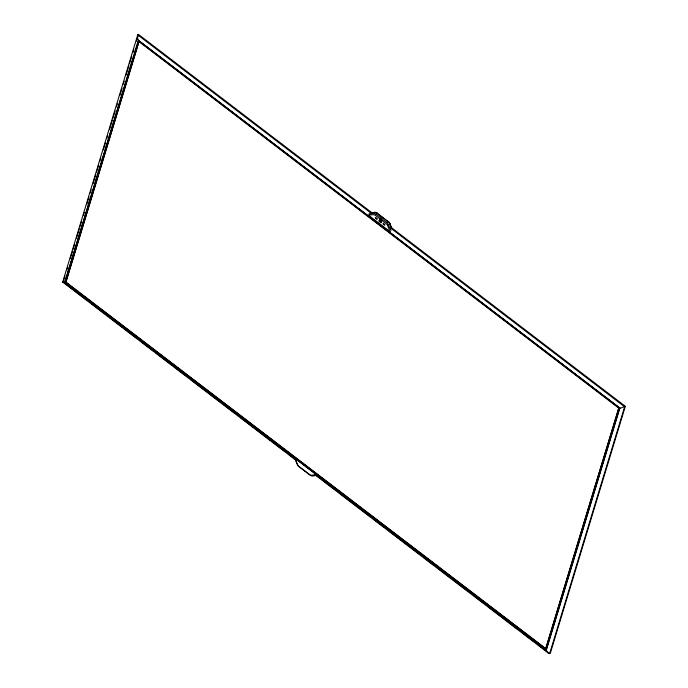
<?xml version="1.0" encoding="UTF-8"?>
<svg xmlns="http://www.w3.org/2000/svg" width="688" height="688" viewBox="0 0 688 688"><rect width="100%" height="100%" fill="white"/><g stroke="black" fill="none" stroke-linecap="round" stroke-linejoin="round"><path stroke-width="1.03" d="M64.767 282.372L138.649 40.902L138.34 40.231L64.767 282.372L546.315 650.194L619.888 408.044L138.34 40.231M545.687 648.801L618.779 408.07L545.687 648.801L65.85 282.286L138.967 41.615L65.85 282.286M379.75 220.1L379.836 221.115A1.144 0.731 54.7 0 0 380.653 221.742L381.29 221.51M380.137 220.513L380.842 221.123L380.025 220.504M381.247 221.441L381.023 220.513M296.58 460.762L62.685 282.046L137.729 34.899L138.434 34.4L372.483 213.177M63.451 281.194L65.007 276.069M66.882 269.911L67.82 266.841M70.305 258.628L72.489 251.455M73.117 249.4L74.674 244.274M76.54 238.117L79.344 228.889M79.971 226.834L81.528 221.708M83.394 215.55L84.332 212.472M86.826 204.267L89.01 197.086M90.257 192.984L91.186 189.914M93.061 183.756L95.864 174.528M96.483 172.473L98.668 165.292M99.915 161.19L100.852 158.111M103.338 149.907L105.522 142.726M106.769 138.623L107.706 135.553M109.573 129.396L112.376 120.168M113.004 118.112L115.18 110.931M116.427 106.829L117.364 103.75M119.858 95.546L122.043 88.365M123.29 84.263L124.218 81.184M126.093 75.035L128.897 65.799M129.516 63.752L131.7 56.571M132.947 52.469L133.885 49.39M136.37 41.185L137.308 38.107M137.729 36.722L138.434 34.4M379.81 219.068L379.277 220.831L380.963 222.628L378.933 221.072L379.81 219.068L381.169 220.1M380.963 222.628L381.849 220.616M619.888 408.044L619.363 408.087L546.005 649.515L546.315 650.194M391.283 227.53L625.332 406.307L550.348 653.101L549.643 653.6L548.224 652.972L314.493 474.445M373.55 213.366L375.803 214.011L387.43 222.955L390.99 230.385M379.621 220.194L380.344 219.799A1.144 0.731 54.7 0 1 381.152 220.427L381.161 221.596M380.679 219.438L381.41 218.285M297.508 465.002L295.032 458.939M297.818 465.492L297.526 464.976M379.699 220.031L380.215 219.893M380.731 221.261C381.496 219.455 378.864 221.097 380.86 221.175M368.811 214.054L373.386 213.289L374.762 212.394A4.266 2.709 54.7 0 1 377.359 213.271L388.084 221.476A4.266 2.709 54.7 0 1 390.182 224.159L388.866 225.114M376.026 214.174L377.368 213.263A4.326 2.743 54.7 0 0 374.676 212.368L370.11 213.142M386.785 222.387L388.127 221.476A4.326 2.743 54.7 0 1 390.165 224.202L391.928 228.597M625.332 406.307L621.273 407.872A6.459 1.746 -21.9 0 1 620.232 408.018M298.36 466.172L310.899 475.718L312.438 476.062L317.211 475.27M368.751 215.017L373.421 214.708A3.053 1.935 54.7 0 1 375.141 215.215L386.209 223.669A3.053 1.935 54.7 0 1 387.533 225.483L390.07 231.632M311.63 475.305L316.179 474.548L295.9 459.059M382.7 217.365L382.941 217.829M304.612 471.048L304.371 470.583M62.84 282.226L63.571 282.415A6.459 1.746 -21.9 0 0 64.431 282.407M384.472 219.008L377.402 213.607A3.053 1.935 54.7 0 0 376.757 213.254M386.002 220.177L388.479 222.069A3.053 1.935 54.7 0 1 389.795 223.884L391.549 228.253M379.466 219.309L381.505 220.865M371.778 213.676L137.729 34.899L137.677 38.485A6.459 4.773 80.5 0 0 138.142 39.784M390.569 228.029L624.627 406.806L549.643 653.6L537.681 644.467M368.871 215.464L389.993 231.598M138.649 40.902L619.363 408.087M138.967 41.615L618.804 408.13M66.082 282.2L545.713 648.552M62.746 281.693L72.997 289.528M74.708 290.835L86.662 299.968M91.788 303.881L104.602 313.668M106.313 314.975L108.016 316.274M109.727 317.581L122.541 327.368M124.244 328.675L136.207 337.808M141.332 341.721L154.146 351.508M155.849 352.815L157.561 354.122M159.272 355.429L172.086 365.216M173.789 366.515L185.751 375.648M190.877 379.57L203.691 389.356M205.394 390.655L207.105 391.962M208.817 393.269L220.771 402.403M223.333 404.363L235.296 413.497M240.422 417.41L253.236 427.196M254.938 428.504L270.315 440.243M272.878 442.203L284.841 451.337M289.966 455.25L295.092 459.163M315.586 474.823L319.86 478.091M322.423 480.043L334.385 489.177M339.502 493.098L352.316 502.885M354.028 504.184L369.404 515.931M374.53 519.844L383.921 527.025M389.047 530.938L401.861 540.725M403.572 542.032L418.949 553.771M424.075 557.684L433.466 564.865M438.591 568.778L451.405 578.565M453.117 579.872L468.494 591.62M473.619 595.533L483.87 603.359M488.136 606.627L500.099 615.76M502.661 617.712L518.038 629.46M523.164 633.373L533.406 641.207M548.224 652.972L547.166 651.803A6.459 4.773 80.5 0 1 546.513 650.633M298.386 466.154L297.835 465.466M295.057 458.414L297.517 464.529A3.053 1.935 54.7 0 0 298.841 466.344L309.91 474.806A3.053 1.935 54.7 0 0 311.63 475.313M379.716 220.306L379.965 221.029A1.144 0.731 54.7 0 0 380.782 221.648M138.649 40.592L65.222 282.269L546.22 649.678L619.647 407.993L138.649 40.592M375.579 217.477L375.364 218.182L376.998 219.429L377.205 218.724L375.579 217.477M383.293 223.308L383.078 224.021L384.712 225.26L384.927 224.555L383.293 223.308"/></g></svg>
